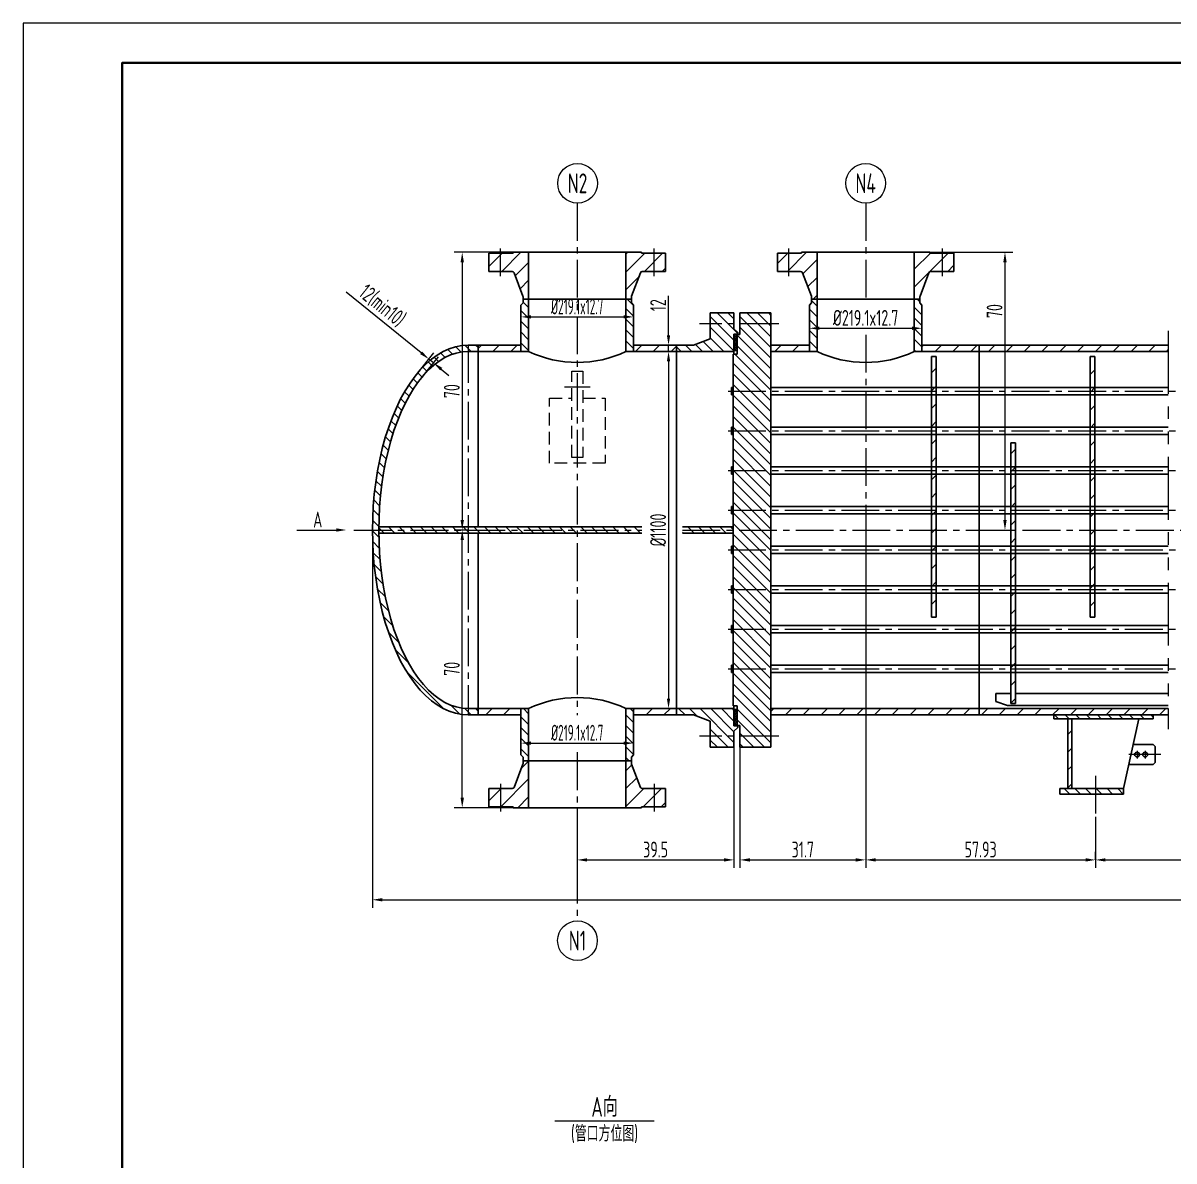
# Model space of a CAD drawing. Header units: millimetres. Extents: x 5765 to 6606, y -201 to 393.
# Drawn here: x 5765 to 6055.1, y 106.6 to 393.4 of the extents above; entities that cross this region are included whole.
import ezdxf
from ezdxf.enums import TextEntityAlignment as Align

# ---------------------------------------------------------------- set-up
doc = ezdxf.new("R2010")
doc.units = ezdxf.units.MM
for name, pattern in [('CENTER2', [28.575, 19.05, -3.175, 3.175, -3.175]), ('DASHED2', [9.525, 6.35, -3.175]), ('PHANTOM2', [31.75, 15.875, -3.175, 3.175, -3.175, 3.175, -3.175])]:
    doc.linetypes.add(name, pattern=pattern)
for name, color, linetype, lineweight in [('1粗实线', 7, 'Continuous', 35), ('2细实线', 3, 'Continuous', 13), ('3中心线', 1, 'CENTER2', 13), ('4虚线', 4, 'DASHED2', 13), ('5双点划线', 2, 'PHANTOM2', 13), ('6剖面线', 6, 'Continuous', 13), ('7文本', 2, 'Continuous', 13), ('8标注', 3, 'Continuous', 13), ('9图表', 4, 'Continuous', 13)]:
    doc.layers.add(name, color=color, linetype=linetype, lineweight=lineweight)
doc.styles.add('lanpec', font='bpec_e.shx', dxfattribs={"width": 0.75, "bigfont": 'hztxt.shx'})
doc.styles.add('lanpec-dim', font='bpec_e.shx', dxfattribs={"width": 0.75})
doc.dimstyles.new('lanpec', dxfattribs={"dimtxt": 4, "dimasz": 2.5, "dimexe": 2, "dimexo": 0, "dimtad": 1, "dimdsep": 46, "dimtxsty": 'lanpec-dim', "dimcen": 2.5, "dimclrd": 256, "dimclre": 256, "dimclrt": 256, "dimazin": 0, "dimtfac": 1, "dimtmove": 0, "dimatfit": 3, "dimfxl": 1, "dimlwd": -1, "dimlwe": -1, "dimarcsym": 0})
doc.dimstyles.new('lanpec$0', dxfattribs={"dimscale": 10, "dimtxt": 4, "dimasz": 2.5, "dimexe": 2, "dimexo": 0, "dimtad": 1, "dimdec": 1, "dimdsep": 46, "dimtxsty": 'lanpec-dim', "dimcen": 0.09, "dimclrd": 256, "dimclre": 256, "dimclrt": 256, "dimadec": 1, "dimazin": 0, "dimtfac": 0.707, "dimtdec": 1, "dimtmove": 0, "dimatfit": 3, "dimfxl": 1, "dimarcsym": 0})
pattern_1 = [(135, (6011.8317, 1251.7238), (-1.3470384, -1.3470384), [])]
pattern_2 = [(45, (6011.8317, 1251.7238), (-2.245064, 2.245064), [])]
pattern_3 = [(45, (5997.5317, 1251.7238), (-2.245064, 2.245064), [])]
pattern_4 = [(135, (4759.7655, 1244.5037), (-1.3470384, -1.3470384), [])]
pattern_5 = [(135, (6701.4307, -1575.6852), (-1.3470384, -1.3470384), [])]

# ---------------------------------------------------------------- blocks, each defined once
blk = doc.blocks.new('A1')
at = {"layer": '1粗实线'}
blk.add_lwpolyline([(-816, 10), (-10, 10), (-10, 584), (-816, 584)], close=True, dxfattribs=at)
at = {"layer": '9图表'}
blk.add_lwpolyline([(-841, 0), (0, 0), (0, 594), (-841, 594)], close=True, dxfattribs=at)
blk = doc.blocks.new('*U40')
at = {"layer": '2细实线'}
blk.add_line((-12.5, 0), (12.5, 0), dxfattribs=at)
at = {"layer": '7文本', "style": 'lanpec', "width": 0.75}
for tag, height, p in [('节点图名称', 5, (0, 3.5)), ('比例', 4, (0, -3.25))]:
    blk.add_attdef(tag, text='', height=height, dxfattribs=at).set_placement(p, align=Align.MIDDLE_CENTER)
blk = doc.blocks.new('*D66')
at = {"layer": '8标注', "transparency": 16777216}
for p, q in [((5927.71, 310.64), (5929.71, 310.64)), ((5927.71, 308.14), (5927.71, 223.14)), ((5927.71, 220.64), (5929.71, 220.64))]:
    blk.add_line(p, q, dxfattribs=at)
for points in [[(5927.29, 308.14), (5928.13, 308.14), (5927.71, 310.64)], [(5927.29, 223.14), (5928.13, 223.14), (5927.71, 220.64)]]:
    blk.add_solid(points, dxfattribs=at)
at = {"layer": 'Defpoints', "color": 0, "transparency": 16777216}
for p in [(5927.71, 310.64), (5927.71, 220.64), (5927.71, 220.64)]:
    blk.add_point(p, dxfattribs=at)
at = {"layer": '8标注', "transparency": 16777216, "insert": (5925.08, 265.64), "char_height": 4, "attachment_point": 5, "rotation": 90, "style": 'lanpec-dim'}
blk.add_mtext('%%C1100', dxfattribs=at)
blk = doc.blocks.new('*D67')
at = {"layer": '8标注', "transparency": 16777216}
for p, q in [((5927.71, 314.74), (5927.71, 324.66)), ((5931.14, 312.24), (5925.71, 312.24)), ((5931.14, 310.64), (5925.71, 310.64)), ((5927.71, 310.64), (5927.71, 312.24)), ((5927.71, 308.14), (5927.71, 305.64))]:
    blk.add_line(p, q, dxfattribs=at)
for points in [[(5927.29, 314.74), (5928.13, 314.74), (5927.71, 312.24)], [(5927.29, 308.14), (5928.13, 308.14), (5927.71, 310.64)]]:
    blk.add_solid(points, dxfattribs=at)
at = {"layer": 'Defpoints', "color": 0, "transparency": 16777216}
for p in [(5927.71, 312.24), (5931.14, 312.24), (5931.14, 310.64)]:
    blk.add_point(p, dxfattribs=at)
at = {"layer": '8标注', "transparency": 16777216, "insert": (5925.08, 322.31), "char_height": 4, "attachment_point": 5, "rotation": 90, "style": 'lanpec-dim'}
blk.add_mtext('12', dxfattribs=at)
blk = doc.blocks.new('*D68')
at = {"layer": '8标注', "transparency": 16777216}
for p, q in [((5865.38, 310.3), (5846.46, 325.63)), ((5864.24, 304.92), (5868.58, 310.28)), ((5865.42, 303.97), (5869.75, 309.32)), ((5868.49, 307.77), (5867.32, 308.72)), ((5870.44, 306.2), (5872.38, 304.62))]:
    blk.add_line(p, q, dxfattribs=at)
for points in [[(5865.64, 310.62), (5865.11, 309.97), (5867.32, 308.72)], [(5870.7, 306.52), (5870.17, 305.87), (5868.49, 307.77)]]:
    blk.add_solid(points, dxfattribs=at)
at = {"layer": 'Defpoints', "color": 0, "transparency": 16777216}
for p in [(5867.32, 308.72), (5864.24, 304.92), (5865.42, 303.97)]:
    blk.add_point(p, dxfattribs=at)
at = {"layer": '8标注', "transparency": 16777216, "insert": (5855.52, 322.14), "char_height": 4, "attachment_point": 5, "rotation": 320.9752, "style": 'lanpec-dim'}
blk.add_mtext('12(min10)', dxfattribs=at)
blk = doc.blocks.new('*D57')
at = {"layer": '8标注', "transparency": 16777216}
for p, q in [((5963.22, 316.49), (5963.22, 318.49)), ((5965.72, 316.49), (5989.09, 316.49)), ((5991.59, 315.16), (5991.59, 318.49))]:
    blk.add_line(p, q, dxfattribs=at)
for points in [[(5965.72, 316.91), (5965.72, 316.08), (5963.22, 316.49)], [(5989.09, 316.91), (5989.09, 316.08), (5991.59, 316.49)]]:
    blk.add_solid(points, dxfattribs=at)
at = {"layer": 'Defpoints', "color": 0, "transparency": 16777216}
for p in [(5963.22, 316.49), (5991.59, 316.49), (5991.59, 315.16)]:
    blk.add_point(p, dxfattribs=at)
at = {"layer": '8标注', "transparency": 16777216, "insert": (5977.4, 319.12), "char_height": 4, "attachment_point": 5, "style": 'lanpec-dim'}
blk.add_mtext('%%C219.1x12.7', dxfattribs=at)
blk = doc.blocks.new('*D59')
at = {"layer": '8标注', "transparency": 16777216}
for p, q in [((5890.52, 211.92), (5890.52, 213.92)), ((5893.02, 211.92), (5916.39, 211.92)), ((5918.89, 210.53), (5918.89, 213.92))]:
    blk.add_line(p, q, dxfattribs=at)
for points in [[(5893.02, 212.33), (5893.02, 211.5), (5890.52, 211.92)], [(5916.39, 212.33), (5916.39, 211.5), (5918.89, 211.92)]]:
    blk.add_solid(points, dxfattribs=at)
at = {"layer": 'Defpoints', "color": 0, "transparency": 16777216}
for p in [(5890.52, 211.92), (5918.89, 211.92), (5918.89, 210.53)]:
    blk.add_point(p, dxfattribs=at)
at = {"layer": '8标注', "transparency": 16777216, "insert": (5904.7, 214.54), "char_height": 4, "attachment_point": 5, "style": 'lanpec-dim'}
blk.add_mtext('{\\W0.6;%%C219.1x12.7}', dxfattribs=at)
blk = doc.blocks.new('管口号')
at = {"layer": '2细实线'}
blk.add_circle((0, 5), 5, dxfattribs=at)
at = {"layer": '7文本', "style": 'lanpec', "width": 0.75}
blk.add_attdef('N', text='', height=5, dxfattribs=at).set_placement((0, 5), align=Align.MIDDLE_CENTER)
blk = doc.blocks.new('*D69')
at = {"layer": '8标注', "transparency": 16777216}
for p, q in [((5944.2, 210.89), (5944.2, 180.48)), ((5904.7, 188.56), (5904.7, 180.48)), ((5907.2, 182.48), (5941.7, 182.48))]:
    blk.add_line(p, q, dxfattribs=at)
for points in [[(5907.2, 182.9), (5907.2, 182.06), (5904.7, 182.48)], [(5941.7, 182.9), (5941.7, 182.06), (5944.2, 182.48)]]:
    blk.add_solid(points, dxfattribs=at)
at = {"layer": 'Defpoints', "color": 0, "transparency": 16777216}
for p in [(5944.2, 210.89), (5904.7, 188.56), (5944.2, 182.48)]:
    blk.add_point(p, dxfattribs=at)
at = {"layer": '8标注', "transparency": 16777216, "insert": (5924.45, 185.1), "char_height": 4, "attachment_point": 5, "style": 'lanpec-dim'}
blk.add_mtext('39.5', dxfattribs=at)
blk = doc.blocks.new('*D70')
at = {"layer": '8标注', "transparency": 16777216}
for p, q in [((5853.1, 265.64), (5853.1, 170.43)), ((6358.19, 265.64), (6358.19, 170.43)), ((5855.6, 172.43), (6355.69, 172.43))]:
    blk.add_line(p, q, dxfattribs=at)
for points in [[(5855.6, 172.85), (5855.6, 172.01), (5853.1, 172.43)], [(6355.69, 172.85), (6355.69, 172.01), (6358.19, 172.43)]]:
    blk.add_solid(points, dxfattribs=at)
at = {"layer": 'Defpoints', "color": 0, "transparency": 16777216}
for p in [(5853.1, 265.64), (6358.19, 265.64), (6358.19, 172.43)]:
    blk.add_point(p, dxfattribs=at)
at = {"layer": '8标注', "transparency": 16777216, "insert": (6105.65, 175.05), "char_height": 4, "attachment_point": 5, "style": 'lanpec-dim'}
blk.add_mtext('505.09', dxfattribs=at)
blk = doc.blocks.new('*D41')
at = {"layer": '8标注', "transparency": 16777216}
for p, q in [((6175.96, 191.48), (6175.96, 180.48)), ((6035.33, 182.48), (6035.33, 184.48)), ((6037.83, 182.48), (6173.46, 182.48))]:
    blk.add_line(p, q, dxfattribs=at)
for points in [[(6037.83, 182.9), (6037.83, 182.06), (6035.33, 182.48)], [(6173.46, 182.9), (6173.46, 182.06), (6175.96, 182.48)]]:
    blk.add_solid(points, dxfattribs=at)
at = {"layer": 'Defpoints', "color": 0, "transparency": 16777216}
for p in [(6175.96, 191.48), (6035.33, 182.48), (6175.96, 182.48)]:
    blk.add_point(p, dxfattribs=at)
at = {"layer": '8标注', "transparency": 16777216, "insert": (6105.65, 185.1), "char_height": 4, "attachment_point": 5, "style": 'lanpec-dim'}
blk.add_mtext('140.63', dxfattribs=at)
blk = doc.blocks.new('*D42')
at = {"layer": '8标注', "transparency": 16777216}
for p, q in [((5977.4, 265.64), (5977.4, 180.48)), ((5945.7, 210.89), (5945.7, 180.48)), ((5948.2, 182.48), (5974.9, 182.48))]:
    blk.add_line(p, q, dxfattribs=at)
for points in [[(5948.2, 182.9), (5948.2, 182.06), (5945.7, 182.48)], [(5974.9, 182.9), (5974.9, 182.06), (5977.4, 182.48)]]:
    blk.add_solid(points, dxfattribs=at)
at = {"layer": 'Defpoints', "color": 0, "transparency": 16777216}
for p in [(5977.4, 265.64), (5945.7, 210.89), (5977.4, 182.48)]:
    blk.add_point(p, dxfattribs=at)
at = {"layer": '8标注', "transparency": 16777216, "insert": (5961.55, 185.1), "char_height": 4, "attachment_point": 5, "style": 'lanpec-dim'}
blk.add_mtext('31.7', dxfattribs=at)
blk = doc.blocks.new('*D45')
at = {"layer": '8标注', "transparency": 16777216}
for p, q in [((5977.4, 191.6), (5977.4, 180.48)), ((6035.33, 193.3), (6035.33, 180.48)), ((5979.9, 182.48), (6032.83, 182.48))]:
    blk.add_line(p, q, dxfattribs=at)
for points in [[(5979.9, 182.9), (5979.9, 182.06), (5977.4, 182.48)], [(6032.83, 182.9), (6032.83, 182.06), (6035.33, 182.48)]]:
    blk.add_solid(points, dxfattribs=at)
at = {"layer": 'Defpoints', "color": 0, "transparency": 16777216}
for p in [(5977.4, 191.6), (6035.33, 193.3), (6035.33, 182.48)]:
    blk.add_point(p, dxfattribs=at)
at = {"layer": '8标注', "transparency": 16777216, "insert": (6006.37, 185.1), "char_height": 4, "attachment_point": 5, "style": 'lanpec-dim'}
blk.add_mtext('57.93', dxfattribs=at)
blk = doc.blocks.new('*D49')
at = {"layer": '8标注', "transparency": 16777216}
for p, q in [((5877.2, 265.64), (5873.72, 265.64)), ((5875.72, 198.14), (5875.72, 263.14)), ((5888.51, 195.64), (5873.72, 195.64))]:
    blk.add_line(p, q, dxfattribs=at)
for points in [[(5875.3, 263.14), (5876.14, 263.14), (5875.72, 265.64)], [(5875.3, 198.14), (5876.14, 198.14), (5875.72, 195.64)]]:
    blk.add_solid(points, dxfattribs=at)
at = {"layer": 'Defpoints', "color": 0, "transparency": 16777216}
for p in [(5875.72, 265.64), (5877.2, 265.64), (5888.51, 195.64)]:
    blk.add_point(p, dxfattribs=at)
at = {"layer": '8标注', "transparency": 16777216, "insert": (5873.1, 230.64), "char_height": 4, "attachment_point": 5, "rotation": 90, "style": 'lanpec-dim'}
blk.add_mtext('70', dxfattribs=at)
blk = doc.blocks.new('*D50')
at = {"layer": '8标注', "transparency": 16777216}
for p, q in [((5892.45, 335.64), (5873.72, 335.64)), ((5875.72, 333.14), (5875.72, 268.14)), ((5877.2, 265.64), (5873.72, 265.64))]:
    blk.add_line(p, q, dxfattribs=at)
for points in [[(5875.3, 333.14), (5876.14, 333.14), (5875.72, 335.64)], [(5875.3, 268.14), (5876.14, 268.14), (5875.72, 265.64)]]:
    blk.add_solid(points, dxfattribs=at)
at = {"layer": 'Defpoints', "color": 0, "transparency": 16777216}
for p in [(5892.45, 335.64), (5875.72, 265.64), (5877.2, 265.64)]:
    blk.add_point(p, dxfattribs=at)
at = {"layer": '8标注', "transparency": 16777216, "insert": (5873.1, 300.64), "char_height": 4, "attachment_point": 5, "rotation": 90, "style": 'lanpec-dim'}
blk.add_mtext('70', dxfattribs=at)
blk = doc.blocks.new('*D51')
at = {"layer": '8标注', "transparency": 16777216}
for p, q in [((5993.59, 335.64), (6014.5, 335.64)), ((6012.5, 333.14), (6012.5, 268.14)), ((6006.56, 265.64), (6014.5, 265.64))]:
    blk.add_line(p, q, dxfattribs=at)
for points in [[(6012.08, 333.14), (6012.92, 333.14), (6012.5, 335.64)], [(6012.08, 268.14), (6012.92, 268.14), (6012.5, 265.64)]]:
    blk.add_solid(points, dxfattribs=at)
at = {"layer": 'Defpoints', "color": 0, "transparency": 16777216}
for p in [(5993.59, 335.64), (6006.56, 265.64), (6012.5, 265.64)]:
    blk.add_point(p, dxfattribs=at)
at = {"layer": '8标注', "transparency": 16777216, "insert": (6009.88, 320.82), "char_height": 4, "attachment_point": 5, "rotation": 90, "style": 'lanpec-dim'}
blk.add_mtext('70', dxfattribs=at)
blk = doc.blocks.new('*D55')
at = {"layer": '8标注', "transparency": 16777216}
for p, q in [((5890.52, 319.36), (5890.52, 321.36)), ((5893.02, 319.36), (5916.39, 319.36)), ((5918.89, 320.75), (5918.89, 317.36))]:
    blk.add_line(p, q, dxfattribs=at)
for points in [[(5893.02, 319.78), (5893.02, 318.95), (5890.52, 319.36)], [(5916.39, 319.78), (5916.39, 318.95), (5918.89, 319.36)]]:
    blk.add_solid(points, dxfattribs=at)
at = {"layer": 'Defpoints', "color": 0, "transparency": 16777216}
for p in [(5890.52, 319.36), (5918.89, 320.75), (5918.89, 319.36)]:
    blk.add_point(p, dxfattribs=at)
at = {"layer": '8标注', "transparency": 16777216, "insert": (5904.7, 321.99), "char_height": 4, "attachment_point": 5, "style": 'lanpec-dim'}
blk.add_mtext('{\\W0.6;%%C219.1x12.7}', dxfattribs=at)

msp = doc.modelspace()

# ---------------------------------------------------------------- hatches: boundary and pattern name
at = {"layer": '6剖面线'}
h = msp.add_hatch(dxfattribs=at)
h.set_pattern_fill('ANSI31', color=256, style=0)
h.set_pattern_definition(pattern_2)
h.paths.add_polyline_path([(5924.073, 330.831), (5922.573, 330.831), (5922.573, 335.441), (5924.073, 335.441)])
h.paths.add_polyline_path([(5925.573, 330.831), (5924.073, 330.831), (5924.073, 335.441), (5925.573, 335.441)])
h.paths.add_polyline_path([(5922.573, 335.441), (5920.893, 335.441), (5920.893, 335.641), (5916.953, 335.641), (5916.953, 323.841), (5918.353, 323.841), (5918.353, 324.449, -0.09138), (5918.386, 324.627), (5920.63, 330.509, -0.3110597), (5921.097, 330.831), (5922.573, 330.831)])
h.paths.add_polyline_path([(5926.953, 335.441), (5925.573, 335.441), (5925.573, 330.831), (5926.953, 330.831)])
h.paths.add_polyline_path([(5892.453, 335.641), (5888.513, 335.641), (5888.513, 335.441), (5885.333, 335.441), (5885.333, 330.831), (5888.308, 330.831, -0.3110597), (5888.776, 330.509), (5891.02, 324.627, -0.09138), (5891.053, 324.449), (5891.053, 323.841), (5892.453, 323.841)])
h.paths.add_polyline_path([(5885.333, 335.441), (5882.453, 335.441), (5882.453, 330.831), (5885.333, 330.831)])
h = msp.add_hatch(dxfattribs=at)
h.set_pattern_fill('ANSI31', color=256, style=0)
h.set_pattern_definition([(45, (5996.143, 333.3736), (-2.24506, 2.24506), [])])
h.paths.add_polyline_path([(5996.773, 335.441), (5995.273, 335.441), (5995.273, 330.831), (5996.773, 330.831)])
h.paths.add_polyline_path([(5998.273, 335.441), (5996.773, 335.441), (5996.773, 330.831), (5998.273, 330.831)])
h.paths.add_polyline_path([(5995.273, 335.441), (5993.593, 335.441), (5993.593, 335.641), (5989.653, 335.641), (5989.653, 323.841), (5991.053, 323.841), (5991.053, 324.449, -0.09138), (5991.086, 324.627), (5993.33, 330.509, -0.3110597), (5993.797, 330.831), (5995.273, 330.831)])
h.paths.add_polyline_path([(5999.653, 335.441), (5998.273, 335.441), (5998.273, 330.831), (5999.653, 330.831)])
h.paths.add_polyline_path([(5965.153, 335.641), (5961.213, 335.641), (5961.213, 335.441), (5958.033, 335.441), (5958.033, 330.831), (5961.008, 330.831, -0.3110597), (5961.476, 330.509), (5963.72, 324.627, -0.09138), (5963.753, 324.449), (5963.753, 323.841), (5965.153, 323.841)])
h.paths.add_polyline_path([(5958.033, 335.441), (5955.153, 335.441), (5955.153, 330.831), (5958.033, 330.831)])
h = msp.add_hatch(dxfattribs=at)
h.set_pattern_fill('ANSI31', color=256, scale=0.6, angle=90, style=0)
h.set_pattern_definition(pattern_5)
h.paths.add_polyline_path([(5890.519, 322.345), (5891.053, 322.88), (5891.053, 323.841), (5892.453, 323.841), (5892.453, 310.641), (5890.519, 310.641)])
h.paths.add_polyline_path([(5918.887, 310.641), (5916.953, 310.641), (5916.953, 323.841), (5918.353, 323.841), (5918.353, 322.88), (5918.887, 322.345)])
h = msp.add_hatch(dxfattribs=at)
h.set_pattern_fill('ANSI31', color=256, scale=0.6, angle=90, style=0)
h.set_pattern_definition([(135, (5963.5134, 321.0313), (-1.34704, -1.34704), [])])
h.paths.add_polyline_path([(5963.753, 322.88), (5963.219, 322.345), (5963.219, 310.641), (5963.753, 310.641)])
h.paths.add_polyline_path([(5991.587, 322.345), (5991.053, 322.88), (5991.053, 310.641), (5991.587, 310.641)])
h.paths.add_polyline_path([(5965.153, 323.841), (5963.753, 323.841), (5963.753, 310.641), (5965.153, 310.641)])
h.paths.add_polyline_path([(5991.053, 323.841), (5989.653, 323.841), (5989.653, 310.641), (5991.053, 310.641)])
h = msp.add_hatch(dxfattribs=at)
h.set_pattern_fill('ANSI31', color=256, scale=0.6, angle=90, style=0)
h.set_pattern_definition([(135, (-65366.1116, -31465.072), (-1.34703842, -1.34703842), [])])
h.paths.add_polyline_path([(5944.203, 317.641), (5944.203, 320.391), (5938.203, 320.391), (5938.203, 317.641)])
h.paths.add_polyline_path([(5938.203, 317.641), (5938.203, 313.841), (5934.003, 312.241), (5929.703, 312.241), (5929.703, 310.641), (5944.203, 310.641), (5944.203, 315.041), (5945.203, 315.041), (5945.203, 315.391), (5944.203, 316.391), (5944.203, 317.641)])
h = msp.add_hatch(dxfattribs=at)
h.set_pattern_fill('ANSI31', color=256, scale=0.6, angle=90, style=0)
h.set_pattern_definition([(135, (737.68, -334.82), (-1.3470384, -1.3470384), [])])
h.paths.add_polyline_path([(5953.503, 320.391), (5945.703, 320.391), (5945.703, 317.641), (5953.503, 317.641)])
h.paths.add_polyline_path([(5953.503, 312.241), (5953.503, 317.641), (5945.703, 317.641), (5945.703, 314.891), (5945.003, 314.891), (5945.003, 310.891), (5945.003, 309.991), (5944.003, 309.991), (5944.003, 300.641), (5953.503, 300.641)])
h.paths.add_polyline_path([(5953.503, 300.641), (5944.003, 300.641), (5944.003, 290.641), (5953.503, 290.641)])
h.paths.add_polyline_path([(5953.503, 290.641), (5944.003, 290.641), (5944.003, 280.641), (5953.503, 280.641)])
h.paths.add_polyline_path([(5953.503, 280.641), (5944.003, 280.641), (5944.003, 270.641), (5953.503, 270.641)])
h.paths.add_polyline_path([(5953.503, 270.641), (5944.003, 270.641), (5944.003, 265.641), (5953.503, 265.641)])
h.paths.add_polyline_path([(5953.503, 265.641), (5944.003, 265.641), (5944.003, 260.641), (5953.503, 260.641)])
h.paths.add_polyline_path([(5953.503, 260.641), (5944.003, 260.641), (5944.003, 250.641), (5953.503, 250.641)])
h.paths.add_polyline_path([(5953.503, 250.641), (5944.003, 250.641), (5944.003, 240.641), (5953.503, 240.641)])
h.paths.add_polyline_path([(5953.503, 240.641), (5944.003, 240.641), (5944.003, 230.641), (5953.503, 230.641)])
h.paths.add_polyline_path([(5953.503, 230.641), (5944.003, 230.641), (5944.003, 221.291), (5945.003, 221.291), (5945.003, 216.391), (5945.703, 216.391), (5945.703, 213.641), (5953.503, 213.641)])
h.paths.add_polyline_path([(5953.503, 213.641), (5945.703, 213.641), (5945.703, 210.891), (5953.503, 210.891)])
h = msp.add_hatch(dxfattribs=at)
h.set_pattern_fill('ANSI37', color=256, scale=0.1, style=0)
h.set_pattern_definition([(45, (4729.71433, 1244.5037), (-0.2245064, 0.2245064), []), (135, (4729.71433, 1244.5037), (-0.2245064, -0.2245064), [])])
h.paths.add_polyline_path([(5944.203, 310.891), (5945.003, 310.891), (5945.003, 314.891), (5944.203, 314.891)])
h = msp.add_hatch(dxfattribs=at)
h.set_pattern_fill('ANSI31', color=256, scale=0.6, angle=90, style=0)
h.set_pattern_definition(pattern_1)
edge = h.paths.add_edge_path()
edge.add_ellipse((5877.203, 265.641), major_axis=(0, 45), ratio=0.5, start_angle=0, end_angle=90, ccw=False)
edge.add_line((5877.203, 310.641), (5877.203, 312.241))
edge.add_ellipse((5877.203, 265.641), major_axis=(0, 46.6), ratio=0.5171674, start_angle=0, end_angle=90)
edge.add_line((5853.103, 265.641), (5854.703, 265.641))
h.paths.add_polyline_path([(5879.703, 310.641), (5879.703, 312.241), (5877.203, 312.241), (5877.203, 310.641)])
edge = h.paths.add_edge_path()
edge.add_ellipse((5877.203, 265.641), major_axis=(0, 45), ratio=0.5, start_angle=90, end_angle=180, ccw=False)
edge.add_line((5854.703, 265.641), (5853.103, 265.641))
edge.add_ellipse((5877.203, 265.641), major_axis=(0, 46.6), ratio=0.5171674, start_angle=90, end_angle=180)
edge.add_line((5877.203, 219.041), (5877.203, 220.641))
h.paths.add_polyline_path([(5877.203, 220.641), (5877.203, 219.041), (5879.703, 219.041), (5879.703, 220.641)])
h = msp.add_hatch(dxfattribs=at)
h.set_pattern_fill('ANSI31', color=256, style=0)
h.set_pattern_definition(pattern_2)
h.paths.add_polyline_path([(5879.703, 312.241), (5879.703, 310.641), (5890.519, 310.641), (5890.519, 312.241)])
h.paths.add_polyline_path([(5929.703, 310.641), (5929.703, 312.241), (5918.887, 312.241), (5918.887, 310.641)])
h = msp.add_hatch(dxfattribs=at)
h.set_pattern_fill('ANSI31', color=256, style=0)
h.set_pattern_definition(pattern_3)
h.paths.add_polyline_path([(5963.219, 310.641), (5963.219, 312.241), (5953.503, 312.241), (5953.503, 310.641)])
h.paths.add_polyline_path([(6024.95, 312.241), (6024.95, 310.641), (6053.646, 310.641), (6053.646, 312.241)])
h.paths.add_polyline_path([(6024.95, 310.641), (6024.95, 312.241), (5991.587, 312.241), (5991.587, 310.641)])
h = msp.add_hatch(dxfattribs=at)
h.set_pattern_fill('ANSI31', color=256, style=0)
h.set_pattern_definition(pattern_3)
h.paths.add_polyline_path([(5995.157, 309.341), (5993.957, 309.341), (5993.957, 243.641), (5995.157, 243.641)])
h = msp.add_hatch(dxfattribs=at)
h.set_pattern_fill('ANSI31', color=256, style=0)
h.set_pattern_definition(pattern_3)
h.paths.add_polyline_path([(6035.157, 309.341), (6033.957, 309.341), (6033.957, 243.641), (6035.157, 243.641)])
h = msp.add_hatch(dxfattribs=at)
h.set_pattern_fill('ANSI31', color=256, style=0)
h.set_pattern_definition(pattern_3)
h.paths.add_polyline_path([(6015.157, 287.641), (6013.957, 287.641), (6013.957, 221.941), (6015.157, 221.941)])
h = msp.add_hatch(dxfattribs=at)
h.set_pattern_fill('ANSI31', color=256, scale=0.6, angle=90, style=0)
h.set_pattern_definition([(135, (-1030.18, 19.81), (-1.3470384, -1.3470384), [])])
edge = h.paths.add_edge_path()
edge.add_line((5877.203, 266.441), (5854.706, 266.441))
edge.add_ellipse((5877.203, 265.641), major_axis=(0, 45), ratio=0.5, start_angle=88.98135, end_angle=90)
edge.add_line((5854.703, 265.641), (5877.203, 265.641))
edge.add_line((5877.203, 265.641), (5877.203, 266.441))
edge = h.paths.add_edge_path()
edge.add_line((5877.203, 265.641), (5854.703, 265.641))
edge.add_ellipse((5877.203, 265.641), major_axis=(0, 45), ratio=0.5, start_angle=90, end_angle=91.01865)
edge.add_line((5854.706, 264.841), (5877.203, 264.841))
edge.add_line((5877.203, 264.841), (5877.203, 265.641))
h.paths.add_polyline_path([(5904.703, 266.441), (5877.203, 266.441), (5877.203, 265.641), (5904.703, 265.641)])
h.paths.add_polyline_path([(5904.703, 265.641), (5877.203, 265.641), (5877.203, 264.841), (5904.703, 264.841)])
h.paths.add_polyline_path([(5921.006, 266.441), (5904.703, 266.441), (5904.703, 265.641), (5921.006, 265.641)])
h.paths.add_polyline_path([(5921.006, 265.641), (5904.703, 265.641), (5904.703, 264.841), (5921.006, 264.841)])
h.paths.add_polyline_path([(5944.003, 266.441), (5931.21, 266.441), (5931.21, 265.641), (5944.003, 265.641)])
h.paths.add_polyline_path([(5944.003, 265.641), (5931.21, 265.641), (5931.21, 264.841), (5944.003, 264.841)])
h = msp.add_hatch(dxfattribs=at)
h.set_pattern_fill('ANSI31', color=256, style=0)
h.set_pattern_definition(pattern_2)
h.paths.add_polyline_path([(5890.519, 219.041), (5890.519, 220.641), (5879.703, 220.641), (5879.703, 219.041)])
h.paths.add_polyline_path([(5918.887, 220.641), (5918.887, 219.041), (5929.703, 219.041), (5929.703, 220.641)])
h = msp.add_hatch(dxfattribs=at)
h.set_pattern_fill('ANSI31', color=256, scale=0.6, angle=90, style=0)
h.set_pattern_definition(pattern_5)
h.paths.add_polyline_path([(5890.519, 208.936), (5891.053, 208.402), (5891.053, 207.441), (5892.453, 207.441), (5892.453, 220.641), (5890.519, 220.641)])
h.paths.add_polyline_path([(5918.887, 220.641), (5916.953, 220.641), (5916.953, 207.441), (5918.353, 207.441), (5918.353, 208.402), (5918.887, 208.936)])
h = msp.add_hatch(dxfattribs=at)
h.set_pattern_fill('ANSI31', color=256, scale=0.6, angle=90, style=0)
h.set_pattern_definition(pattern_1)
h.paths.add_polyline_path([(5929.703, 220.641), (5929.703, 219.041), (5934.003, 219.041), (5938.203, 217.441), (5938.203, 213.641), (5944.203, 213.641), (5944.203, 214.891), (5945.203, 215.891), (5945.203, 216.241), (5944.203, 216.241), (5944.203, 220.641)])
h.paths.add_polyline_path([(5938.203, 213.641), (5938.203, 210.891), (5944.203, 210.891), (5944.203, 213.641)])
h = msp.add_hatch(dxfattribs=at)
h.set_pattern_fill('ANSI31', color=256, style=0)
h.set_pattern_definition(pattern_3)
h.paths.add_polyline_path([(5975.267, 219.041), (5975.267, 220.641), (5953.503, 220.641), (5953.503, 219.041)])
h.paths.add_polyline_path([(5975.267, 220.641), (5975.267, 219.041), (6053.646, 219.041), (6053.646, 220.641)])
h = msp.add_hatch(dxfattribs=at)
h.set_pattern_fill('ANSI37', color=256, scale=0.1, style=0)
h.set_pattern_definition([(315, (-65366.11156, 31996.35342), (-0.224506403, -0.224506403), []), (225, (-65366.11156, 31996.35342), (-0.224506403, 0.224506403), [])])
h.paths.add_polyline_path([(5944.203, 216.391), (5945.003, 216.391), (5945.003, 220.391), (5944.203, 220.391)])
h = msp.add_hatch(dxfattribs=at)
h.set_pattern_fill('ANSI31', color=256, scale=0.6, angle=90, style=0)
h.set_pattern_definition(pattern_4)
h.paths.add_polyline_path([(6049.833, 218.041), (6049.833, 219.041), (6024.833, 219.041), (6024.833, 218.041)])
h = msp.add_hatch(dxfattribs=at)
h.set_pattern_fill('ANSI31', color=256, style=0)
h.set_pattern_definition([(45, (4759.7655, 1244.5037), (-2.245064, 2.245064), [])])
h.paths.add_polyline_path([(6029.333, 218.041), (6028.333, 218.041), (6028.333, 200.441), (6029.333, 200.441)])
h = msp.add_hatch(dxfattribs=at)
h.set_pattern_fill('ANSI31', color=256, style=0)
h.set_pattern_definition(pattern_2)
h.paths.add_polyline_path([(5924.073, 200.451), (5922.573, 200.451), (5922.573, 195.841), (5924.073, 195.841)])
h.paths.add_polyline_path([(5925.573, 200.451), (5924.073, 200.451), (5924.073, 195.841), (5925.573, 195.841)])
h.paths.add_polyline_path([(5922.573, 195.841), (5920.893, 195.841), (5920.893, 195.641), (5916.953, 195.641), (5916.953, 207.441), (5918.353, 207.441), (5918.353, 206.833, 0.09138), (5918.386, 206.655), (5920.63, 200.772, 0.3110597), (5921.097, 200.451), (5922.573, 200.451)])
h.paths.add_polyline_path([(5926.953, 195.841), (5925.573, 195.841), (5925.573, 200.451), (5926.953, 200.451)])
h.paths.add_polyline_path([(5892.453, 195.641), (5888.513, 195.641), (5888.513, 195.841), (5885.333, 195.841), (5885.333, 200.451), (5888.308, 200.451, 0.3110597), (5888.776, 200.772), (5891.02, 206.655, 0.09138), (5891.053, 206.833), (5891.053, 207.441), (5892.453, 207.441)])
h.paths.add_polyline_path([(5885.333, 195.841), (5882.453, 195.841), (5882.453, 200.451), (5885.333, 200.451)])
h = msp.add_hatch(dxfattribs=at)
h.set_pattern_fill('ANSI31', color=256, scale=0.6, angle=90, style=0)
h.set_pattern_definition(pattern_4)
h.paths.add_polyline_path([(6035.333, 199.041), (6035.333, 200.441), (6026.333, 200.441), (6026.333, 199.041)])
h.paths.add_polyline_path([(6042.333, 199.041), (6042.333, 200.441), (6035.333, 200.441), (6035.333, 199.041)])

# ---------------------------------------------------------------- linework, layer by layer
for p, q in [((5882.453, 330.831), (5882.453, 335.441)), ((5882.453, 335.441), (5888.513, 335.441)), ((5888.513, 335.441), (5888.513, 335.641)), ((5888.513, 335.641), (5920.893, 335.641)), ((5892.453, 310.641), (5892.453, 335.641)), ((5916.953, 310.641), (5916.953, 335.641)), ((5920.893, 335.441), (5920.893, 335.641)), ((5926.953, 335.441), (5920.893, 335.441)), ((5926.953, 330.831), (5926.953, 335.441)), ((5955.153, 330.831), (5955.153, 335.441)), ((5955.153, 335.441), (5961.213, 335.441)), ((5961.213, 335.441), (5961.213, 335.641)), ((5961.213, 335.641), (5993.593, 335.641)), ((5965.153, 310.641), (5965.153, 335.641)), ((5989.653, 310.641), (5989.653, 335.641)), ((5993.593, 335.441), (5993.593, 335.641)), ((5999.653, 335.441), (5993.593, 335.441)), ((5999.653, 330.831), (5999.653, 335.441)), ((5882.453, 330.831), (5888.308, 330.831)), ((5926.953, 330.831), (5921.097, 330.831)), ((5955.153, 330.831), (5961.008, 330.831)), ((5999.653, 330.831), (5993.797, 330.831)), ((5891.02, 324.627), (5888.776, 330.509)), ((5918.386, 324.627), (5920.63, 330.509)), ((5963.72, 324.627), (5961.476, 330.509)), ((5991.086, 324.627), (5993.33, 330.509)), ((5891.053, 322.88), (5890.519, 322.345)), ((5890.519, 322.345), (5890.519, 310.641)), ((5891.053, 323.841), (5891.053, 324.449)), ((5918.353, 323.841), (5891.053, 323.841)), ((5891.053, 323.841), (5891.053, 322.88)), ((5918.353, 323.841), (5918.353, 324.449)), ((5918.353, 323.841), (5918.353, 322.88)), ((5918.353, 322.88), (5918.887, 322.345)), ((5918.887, 322.345), (5918.887, 310.641)), ((5963.753, 322.88), (5963.219, 322.345)), ((5963.219, 322.345), (5963.219, 310.641)), ((5963.753, 323.841), (5963.753, 324.449)), ((5991.053, 323.841), (5963.753, 323.841)), ((5963.753, 323.841), (5963.753, 322.88)), ((5963.753, 323.841), (5963.753, 322.88)), ((5991.053, 323.841), (5991.053, 324.449)), ((5991.053, 323.841), (5991.053, 322.88)), ((5991.053, 323.841), (5991.053, 322.88)), ((5991.053, 322.88), (5991.587, 322.345)), ((5991.587, 322.345), (5991.587, 310.641)), ((5938.203, 320.391), (5938.203, 313.841)), ((5938.203, 320.391), (5944.203, 320.391)), ((5944.203, 320.391), (5944.203, 316.391)), ((5945.703, 314.891), (5945.703, 320.391)), ((5953.503, 320.391), (5945.703, 320.391)), ((5953.503, 320.391), (5953.503, 312.241)), ((5945.203, 315.391), (5944.203, 316.391)), ((5934.003, 312.241), (5938.203, 313.841)), ((5944.203, 315.041), (5944.203, 309.991)), ((5945.203, 315.041), (5944.203, 315.041)), ((5945.003, 314.891), (5945.703, 314.891)), ((5945.003, 314.891), (5945.003, 309.991)), ((5945.003, 314.891), (5945.703, 314.891)), ((5945.203, 315.391), (5945.203, 314.891)), ((5877.203, 312.241), (5879.703, 312.241)), ((5877.203, 310.641), (5879.703, 310.641)), ((5879.703, 312.241), (5879.703, 266.441)), ((5879.703, 312.241), (5890.519, 312.241)), ((5879.703, 310.641), (5892.453, 310.641)), ((5916.953, 310.641), (5929.703, 310.641)), ((5918.887, 312.241), (5929.703, 312.241)), ((5929.703, 312.241), (5929.703, 265.641)), ((5929.703, 312.241), (5934.003, 312.241)), ((5929.703, 310.641), (5944.203, 310.641)), ((5953.503, 312.241), (5953.503, 210.891)), ((5953.503, 312.241), (5963.219, 312.241)), ((5953.503, 310.641), (5965.153, 310.641)), ((5989.653, 310.641), (6024.23, 310.641)), ((5991.587, 312.241), (6024.95, 312.241)), ((6005.97, 312.241), (6005.97, 219.041)), ((6024.23, 310.641), (6053.646, 310.641)), ((6024.95, 312.241), (6053.646, 312.241)), ((5944.003, 309.991), (5945.003, 309.991)), ((5944.003, 309.991), (5944.003, 221.291)), ((5993.957, 309.341), (5993.957, 243.641)), ((5993.957, 309.341), (5995.157, 309.341)), ((5995.157, 309.341), (5995.157, 243.641)), ((6033.957, 309.341), (6033.957, 243.641)), ((6033.957, 309.341), (6035.157, 309.341)), ((6035.157, 309.341), (6035.157, 243.641)), ((5943.553, 301.591), (5944.003, 301.591)), ((5943.553, 301.591), (5943.553, 299.691)), ((5943.553, 299.691), (5944.003, 299.691)), ((5953.503, 301.591), (6053.646, 301.591)), ((5953.503, 299.691), (6053.646, 299.691)), ((5943.553, 291.591), (5944.003, 291.591)), ((5943.553, 291.591), (5943.553, 289.691)), ((5953.503, 291.591), (6053.646, 291.591)), ((5943.553, 289.691), (5944.003, 289.691)), ((5953.503, 289.691), (6053.646, 289.691)), ((6013.957, 221.941), (6013.957, 287.641)), ((6013.957, 287.641), (6015.157, 287.641)), ((6015.157, 221.941), (6015.157, 287.641)), ((5943.553, 281.591), (5944.003, 281.591)), ((5943.553, 281.591), (5943.553, 279.691)), ((5953.503, 281.591), (6053.646, 281.591)), ((5943.553, 279.691), (5944.003, 279.691)), ((5953.503, 279.691), (6053.646, 279.691)), ((5943.553, 271.591), (5944.003, 271.591)), ((5943.553, 271.591), (5943.553, 269.691)), ((5953.503, 271.591), (6053.646, 271.591)), ((5943.553, 269.691), (5944.003, 269.691)), ((5953.503, 269.691), (6053.646, 269.691)), ((5854.706, 266.441), (5921.006, 266.441)), ((5854.706, 264.841), (5921.006, 264.841)), ((5879.703, 264.841), (5879.703, 219.041)), ((5929.703, 265.641), (5929.703, 219.041)), ((5931.21, 266.441), (5944.003, 266.441)), ((5931.21, 264.841), (5944.003, 264.841)), ((5943.553, 261.591), (5944.003, 261.591)), ((5943.553, 259.691), (5943.553, 261.591)), ((5953.503, 261.591), (6053.646, 261.591)), ((5943.553, 259.691), (5944.003, 259.691)), ((5953.503, 259.691), (6053.646, 259.691)), ((5943.553, 251.591), (5944.003, 251.591)), ((5943.553, 249.691), (5943.553, 251.591)), ((5943.553, 249.691), (5944.003, 249.691)), ((5953.503, 251.591), (6053.646, 251.591)), ((5953.503, 249.691), (6053.646, 249.691)), ((5943.553, 241.591), (5944.003, 241.591)), ((5943.553, 239.691), (5943.553, 241.591)), ((5953.503, 241.591), (6053.646, 241.591)), ((5995.157, 243.641), (5993.957, 243.641)), ((6035.157, 243.641), (6033.957, 243.641)), ((5943.553, 239.691), (5944.003, 239.691)), ((5953.503, 239.691), (6053.646, 239.691)), ((5943.553, 231.591), (5944.003, 231.591)), ((5943.553, 229.691), (5943.553, 231.591)), ((5943.553, 229.691), (5944.003, 229.691)), ((5953.503, 231.591), (6053.646, 231.591)), ((5953.503, 229.691), (6053.646, 229.691)), ((6010.157, 224.441), (6013.957, 224.441)), ((6013.957, 224.441), (6010.157, 224.441)), ((6010.157, 224.441), (6010.157, 222.441)), ((6015.157, 224.441), (6053.646, 224.441)), ((5877.203, 220.641), (5879.703, 220.641)), ((5879.703, 220.641), (5892.453, 220.641)), ((5890.519, 208.936), (5890.519, 220.641)), ((5892.453, 220.641), (5892.453, 195.641)), ((5916.953, 220.641), (5929.703, 220.641)), ((5916.953, 220.641), (5916.953, 195.641)), ((5918.887, 208.936), (5918.887, 220.641)), ((5929.703, 220.641), (5944.203, 220.641)), ((5944.003, 221.291), (5945.003, 221.291)), ((5944.203, 216.241), (5944.203, 221.291)), ((5945.003, 216.391), (5945.003, 221.291)), ((5953.503, 220.641), (5975.987, 220.641)), ((5975.987, 220.641), (6053.646, 220.641)), ((6010.157, 222.441), (6013.157, 221.441)), ((6013.157, 221.441), (6053.646, 221.441)), ((6013.957, 221.941), (6015.157, 221.941)), ((5877.203, 219.041), (5879.703, 219.041)), ((5879.703, 219.041), (5890.519, 219.041)), ((5918.887, 219.041), (5929.703, 219.041)), ((5929.703, 219.041), (5934.003, 219.041)), ((5934.003, 219.041), (5938.203, 217.441)), ((5953.503, 219.041), (5975.267, 219.041)), ((5975.267, 219.041), (6053.646, 219.041)), ((6024.833, 218.041), (6024.833, 219.041)), ((6049.833, 218.041), (6024.833, 218.041)), ((6028.333, 200.441), (6028.333, 218.041)), ((6029.333, 200.441), (6029.333, 218.041)), ((6042.333, 200.441), (6046.225, 218.041)), ((6049.833, 218.041), (6049.833, 219.041)), ((5938.203, 217.441), (5938.203, 210.891)), ((5945.203, 216.241), (5944.203, 216.241)), ((5945.203, 215.891), (5944.203, 214.891)), ((5944.203, 210.891), (5944.203, 214.891)), ((5945.003, 216.391), (5945.703, 216.391)), ((5945.003, 216.391), (5945.703, 216.391)), ((5945.203, 215.891), (5945.203, 216.391)), ((5945.703, 216.391), (5945.703, 210.891)), ((5891.053, 208.402), (5890.519, 208.936)), ((5918.353, 208.402), (5918.887, 208.936)), ((5938.203, 210.891), (5944.203, 210.891)), ((5953.503, 210.891), (5945.703, 210.891)), ((5891.02, 206.655), (5888.776, 200.772)), ((5891.053, 207.441), (5891.053, 208.402)), ((5918.353, 207.441), (5891.053, 207.441)), ((5891.053, 207.441), (5891.053, 206.833)), ((5918.353, 207.441), (5918.353, 208.402)), ((5918.353, 207.441), (5918.353, 206.833)), ((5918.386, 206.655), (5920.63, 200.772)), ((5882.453, 200.451), (5882.453, 195.841)), ((5882.453, 200.451), (5888.308, 200.451)), ((5926.953, 200.451), (5921.097, 200.451)), ((5926.953, 200.451), (5926.953, 195.841)), ((6026.333, 200.441), (6042.333, 200.441)), ((6026.333, 200.441), (6026.333, 199.041)), ((6042.333, 200.441), (6042.333, 199.041)), ((6026.333, 199.041), (6042.333, 199.041)), ((6026.333, 199.041), (6042.333, 199.041)), ((5882.453, 195.841), (5888.513, 195.841)), ((5888.513, 195.841), (5888.513, 195.641)), ((5888.513, 195.641), (5920.893, 195.641)), ((5926.953, 195.841), (5920.893, 195.841)), ((5920.893, 195.841), (5920.893, 195.641))]:
    msp.add_line(p, q)
at = {"ltscale": 2}
for p, q in [((6044.788, 211.541), (6049.833, 211.541)), ((6050.333, 211.041), (6049.833, 211.541)), ((6050.333, 211.041), (6050.333, 207.041)), ((6049.833, 206.541), (6043.682, 206.541)), ((6050.333, 207.041), (6049.833, 206.541))]:
    msp.add_line(p, q, dxfattribs=at)
for points in [[(5945.003, 314.891), (5944.203, 314.891), (5944.203, 310.891), (5945.003, 310.891), (5945.003, 314.891)], [(5945.003, 216.391), (5944.203, 216.391), (5944.203, 220.391), (5945.003, 220.391), (5945.003, 216.391)]]:
    msp.add_lwpolyline(points)
at = {"ltscale": 3}
for centre in [(6045.783, 209.041), (6047.833, 209.041)]:
    msp.add_circle(centre, 0.6, dxfattribs=at)
for centre, radius, start, end in [((5888.308, 330.331), 0.5, 20.88476, 90), ((5921.097, 330.331), 0.5, 90, 159.11524), ((5961.008, 330.331), 0.5, 20.88476, 90), ((5993.797, 330.331), 0.5, 90, 159.11524), ((5890.553, 324.449), 0.5, 0, 20.88476), ((5918.853, 324.449), 0.5, 159.11524, 180), ((5963.253, 324.449), 0.5, 0, 20.88476), ((5991.553, 324.449), 0.5, 159.11524, 180), ((5904.703, 336.341), 28.471, 244.51564, 295.48436), ((5977.403, 336.341), 28.471, 244.51564, 295.48436), ((5904.703, 194.94), 28.471, 64.51564, 115.48436), ((5890.553, 206.833), 0.5, 339.11524, 0), ((5918.853, 206.833), 0.5, 180, 200.88476), ((5888.308, 200.951), 0.5, 270, 339.11524), ((5921.097, 200.951), 0.5, 200.88476, 270)]:
    msp.add_arc(centre, radius, start, end)
for major_axis, ratio in [((0, 46.6), 0.5171674), ((0, 45), 0.5)]:
    msp.add_ellipse((5877.203, 265.641), major_axis=major_axis, ratio=ratio, start_param=0, end_param=3.1415927)
at = {"layer": '3中心线', "ltscale": 0.5}
for p, q in [((5904.703, 348.03), (5904.703, 218.956)), ((5977.403, 348.03), (5977.403, 322.846)), ((5885.333, 329.641), (5885.333, 336.631)), ((5924.073, 329.641), (5924.073, 336.631)), ((5958.033, 329.641), (5958.033, 336.631)), ((5996.773, 329.641), (5996.773, 336.631)), ((5955.47, 317.641), (5935.532, 317.641)), ((5977.403, 314.865), (5977.403, 265.641)), ((5877.203, 312.241), (5877.203, 219.041)), ((5907.934, 301.645), (5901.472, 301.645)), ((5942.733, 300.641), (6267.744, 300.641)), ((5942.733, 290.641), (6267.744, 290.641)), ((5942.733, 280.641), (6267.744, 280.641)), ((5942.733, 270.641), (6158.431, 270.641)), ((5848.413, 265.641), (5921.006, 265.641)), ((5931.21, 265.641), (6158.431, 265.641)), ((5942.733, 260.641), (6158.431, 260.641)), ((5942.733, 250.641), (6267.744, 250.641)), ((5942.733, 240.641), (6267.744, 240.641)), ((5942.733, 230.641), (6267.744, 230.641)), ((5955.47, 213.641), (5935.532, 213.641)), ((5904.703, 209.616), (5904.703, 167.132)), ((6051.777, 209.041), (6043.743, 209.041)), ((6045.783, 210.004), (6045.783, 208.077)), ((6047.833, 210.004), (6047.833, 208.077)), ((6035.333, 203.673), (6035.333, 192.924)), ((5885.333, 201.641), (5885.333, 194.651)), ((5924.073, 201.641), (5924.073, 194.651))]:
    msp.add_line(p, q, dxfattribs=at)
at = {"layer": '4虚线', "ltscale": 0.5}
for p, q in [((5903.303, 305.645), (5906.103, 305.645)), ((5903.303, 283.923), (5903.303, 305.645)), ((5906.103, 305.645), (5906.103, 283.923)), ((5897.703, 298.848), (5903.303, 298.848)), ((5897.703, 282.458), (5897.703, 298.848)), ((5906.103, 298.848), (5911.703, 298.848)), ((5911.703, 298.848), (5911.703, 282.458)), ((5911.703, 282.458), (5897.703, 282.458)), ((5906.103, 283.923), (5903.303, 283.923))]:
    msp.add_line(p, q, dxfattribs=at)
at = {"layer": '5双点划线'}
msp.add_line((6053.646, 315.863), (6053.646, 215.419), dxfattribs=at)
at = {"layer": '8标注'}
msp.add_line((5834.07, 265.641), (5843.987, 265.641), dxfattribs=at)
msp.add_solid([(5843.987, 266.057), (5843.987, 265.224), (5846.487, 265.641)], dxfattribs=at)

# ---------------------------------------------------------------- block references
msp.add_blockref('*U40', (5911.586, 116.743)).add_auto_attribs({'节点图名称': 'A向', '比例': '(管口方位图)'})
at = {"layer": '2细实线'}
msp.add_blockref('A1', (6606.028, -200.559), dxfattribs=at)
at = {"layer": '8标注'}
for p, values in [((5904.786, 348.029), {'N': 'N2'}), ((5977.403, 348.03), {'N': 'N4'}), ((5904.754, 157.132), {'N': 'N1'})]:
    msp.add_blockref('管口号', p, dxfattribs=at).add_auto_attribs(values)

# ---------------------------------------------------------------- texts
at = {"layer": '8标注', "insert": (5839.304, 268.266), "char_height": 4, "attachment_point": 5, "style": 'lanpec-dim'}
msp.add_mtext('A', dxfattribs=at)

# ---------------------------------------------------------------- dimensions: what is measured, and where the dimension line sits
at = {"layer": '8标注'}
for p1, angle, picture, middle in [((5892.453, 335.641), 270, '*D50', (5873.095, 300.641)), ((5888.513, 195.641), 90, '*D49', (5873.095, 230.641))]:
    dim = msp.add_linear_dim(base=(5875.72, 265.641), p1=p1, p2=(5877.203, 265.641), angle=angle, dimstyle='lanpec$0', override={"dimscale": 1, "dimdec": 2, "dimcen": 2.5, "dimadec": 2, "dimtfac": 1, "dimtdec": 2, "dimlwd": 65535, "dimlwe": 65535}, dxfattribs=at)
    dim.commit()
    dim.dimension.update_dxf_attribs({"geometry": picture, "text_midpoint": middle})
dim = msp.add_linear_dim(base=(6012.5, 265.641), p1=(5993.593, 335.641), p2=(6006.557, 265.641), angle=270, dimstyle='lanpec$0', override={"dimscale": 1, "dimdec": 2, "dimcen": 2.5, "dimadec": 2, "dimtfac": 1, "dimtdec": 2, "dimlwd": 65535, "dimlwe": 65535}, dxfattribs=at)
dim.commit()
dim.dimension.update_dxf_attribs({"geometry": '*D51', "text_midpoint": (6012.5, 320.82), "dimtype": 160})
for base, p1, p2, angle, text, picture, middle, dimtype in [((5867.318, 308.723), (5865.416, 303.971), (5864.239, 304.925), 140.97518, '12(min10)', '*D68', (5853.636, 319.812), 161), ((5927.708, 312.241), (5931.138, 310.641), (5931.138, 312.241), 90, '12', '*D67', (5927.708, 322.31), 160)]:
    dim = msp.add_linear_dim(base=base, p1=p1, p2=p2, angle=angle, text=text, dimstyle='lanpec', dxfattribs=at)
    dim.commit()
    dim.dimension.update_dxf_attribs({"geometry": picture, "text_midpoint": middle, "dimtype": dimtype})
for base, p1, p2, text, picture, middle in [((5918.887, 319.363), (5890.519, 319.363), (5918.887, 320.754), '{\\W0.6;%%C219.1x12.7}', '*D55', (5904.703, 321.988)), ((5991.587, 316.492), (5963.219, 316.492), (5991.587, 315.156), '%%C219.1x12.7', '*D57', (5977.403, 319.117)), ((5918.887, 211.918), (5890.519, 211.918), (5918.887, 210.528), '{\\W0.6;%%C219.1x12.7}', '*D59', (5904.703, 214.543))]:
    dim = msp.add_linear_dim(base=base, p1=p1, p2=p2, text=text, dimstyle='lanpec', dxfattribs=at)
    dim.commit()
    dim.dimension.update_dxf_attribs({"geometry": picture, "text_midpoint": middle})
dim = msp.add_linear_dim(base=(5927.708, 220.641), p1=(5927.708, 310.641), p2=(5927.708, 220.641), angle=90, text='%%C1100', dimstyle='lanpec', dxfattribs=at)
dim.commit()
dim.dimension.update_dxf_attribs({"geometry": '*D66', "text_midpoint": (5925.083, 265.641)})
for base, p1, p2, picture, middle in [((6358.194, 172.43), (5853.103, 265.641), (6358.194, 265.641), '*D70', (6105.648, 175.055)), ((5977.403, 182.48), (5945.703, 210.891), (5977.403, 265.641), '*D42', (5961.553, 185.105)), ((5944.203, 182.48), (5904.703, 188.56), (5944.203, 210.891), '*D69', (5924.453, 185.105)), ((6035.333, 182.48), (5977.403, 191.605), (6035.333, 193.304), '*D45', (6006.368, 185.105)), ((6175.963, 182.48), (6035.333, 182.48), (6175.963, 191.482), '*D41', (6105.648, 185.105))]:
    dim = msp.add_linear_dim(base=base, p1=p1, p2=p2, dimstyle='lanpec$0', override={"dimscale": 1, "dimdec": 2, "dimcen": 2.5, "dimadec": 2, "dimtfac": 1, "dimtdec": 2, "dimlwd": 65535, "dimlwe": 65535}, dxfattribs=at)
    dim.commit()
    dim.dimension.update_dxf_attribs({"geometry": picture, "text_midpoint": middle})

doc.saveas('drawing.dxf')
